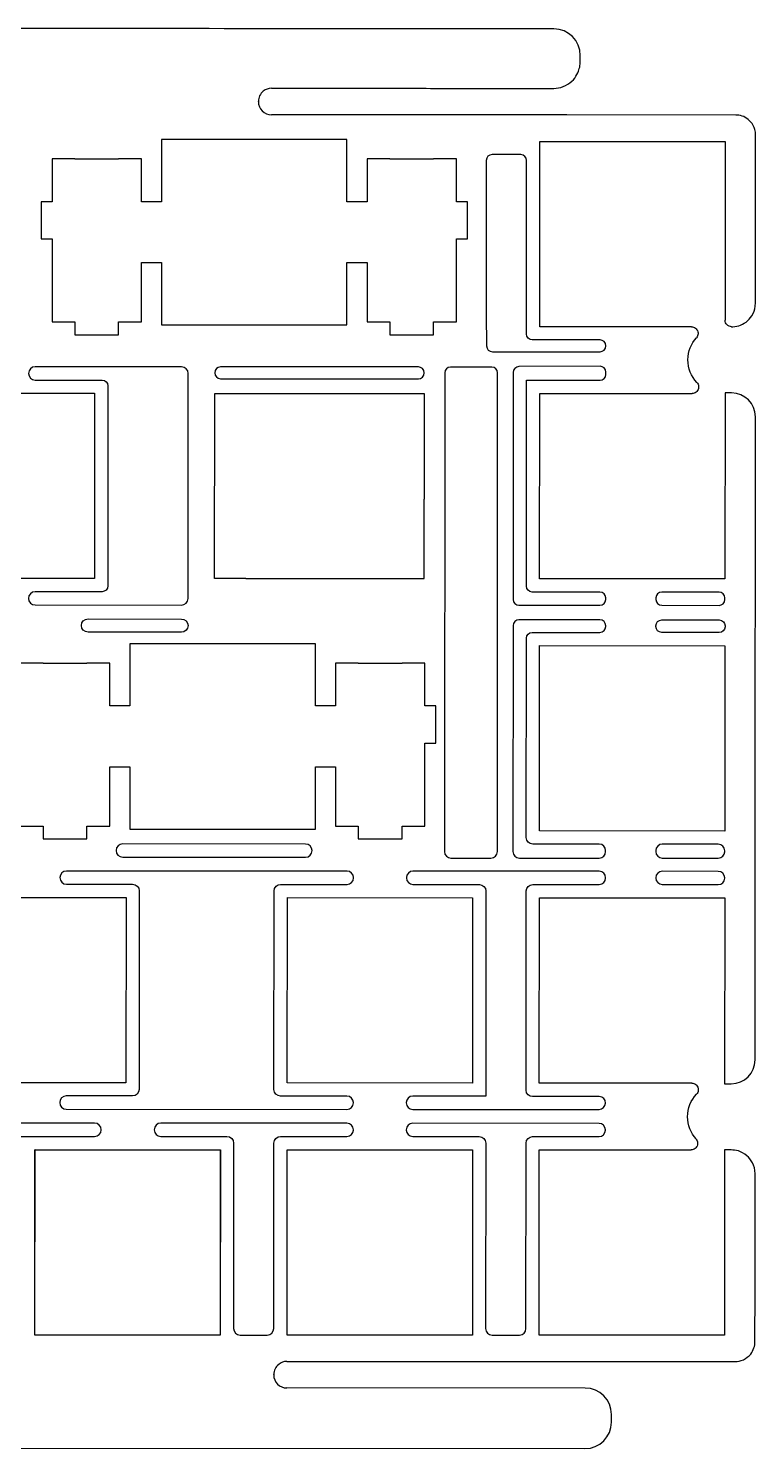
# Model space of a CAD drawing. Header units: millimetres. Extents: x -533 to 933, y 34 to 166.
# Drawn here: x 99.4 to 154.4, y 59 to 166.3 of the extents above; entities that cross this region are included whole.
import ezdxf

# ---------------------------------------------------------------- set-up
doc = ezdxf.new("R2010")
doc.units = ezdxf.units.MM
doc.header["$MEASUREMENT"] = 0
doc.layers.get('0').update_dxf_attribs({"lineweight": 0})

msp = doc.modelspace()

# ---------------------------------------------------------------- linework, layer by layer
at = {"color": 18, "lineweight": 25, "true_color": 0x000000}
for p, q in [((116.81, 160.79), (116.81, 160.81)), ((140.12, 159.79), (117.8, 159.8)), ((152.88, 159.78), (140.12, 159.79)), ((109.5, 157.93), (109.5, 153.23)), ((123.5, 157.93), (109.5, 157.93)), ((123.5, 153.23), (123.5, 157.93)), ((138.07, 143.79), (138.08, 157.79)), ((138.08, 157.79), (152.08, 157.78)), ((152.08, 157.78), (152.07, 144.28)), ((102.95, 156.46), (101.22, 156.46)), ((101.22, 156.46), (101.22, 153.23)), ((102.95, 156.46), (106.25, 156.46)), ((107.97, 156.46), (106.25, 156.46)), ((107.97, 153.23), (107.97, 156.46)), ((126.75, 156.46), (125.02, 156.46)), ((125.02, 156.46), (125.02, 153.23)), ((126.75, 156.46), (130.05, 156.46)), ((131.77, 156.46), (130.05, 156.46)), ((131.77, 153.23), (131.77, 156.46)), ((101.22, 153.23), (100.4, 153.23)), ((100.4, 153.23), (100.4, 150.43)), ((109.5, 153.23), (107.97, 153.23)), ((125.02, 153.23), (123.5, 153.23)), ((132.6, 153.23), (131.77, 153.23)), ((132.6, 150.43), (132.6, 153.23)), ((100.4, 150.43), (101.22, 150.43)), ((101.22, 150.43), (101.22, 144.16)), ((131.77, 144.16), (131.77, 150.43)), ((131.77, 150.43), (132.6, 150.43)), ((107.97, 144.16), (107.97, 148.63)), ((107.97, 148.63), (109.5, 148.63)), ((109.5, 148.63), (109.5, 143.93)), ((123.5, 143.93), (123.5, 148.63)), ((123.5, 148.63), (125.02, 148.63)), ((125.02, 148.63), (125.02, 144.16)), ((101.22, 144.16), (102.95, 144.16)), ((102.95, 144.16), (102.95, 143.18)), ((106.25, 143.18), (106.25, 144.16)), ((106.25, 144.16), (107.97, 144.16)), ((109.5, 143.93), (123.5, 143.93)), ((125.02, 144.16), (126.75, 144.16)), ((126.75, 144.16), (126.75, 143.18)), ((130.05, 143.18), (130.05, 144.16)), ((130.05, 144.16), (131.77, 144.16)), ((102.95, 143.18), (106.25, 143.18)), ((126.75, 143.18), (130.05, 143.18)), ((149.53, 143.79), (138.07, 143.79)), ((113.5, 124.75), (113.51, 138.75)), ((113.51, 138.75), (129.34, 138.74)), ((129.34, 138.74), (129.33, 130.75)), ((138.06, 124.74), (138.07, 138.74)), ((138.07, 138.74), (149.58, 138.74)), ((152.07, 138.78), (152.06, 124.73)), ((129.33, 124.75), (129.33, 130.75)), ((115.86, 124.75), (113.5, 124.75)), ((115.86, 124.75), (129.33, 124.75)), ((152.06, 124.73), (138.06, 124.74)), ((107.11, 119.83), (107.11, 115.13)), ((121.12, 119.83), (107.11, 119.83)), ((121.12, 115.13), (121.12, 119.83)), ((100.56, 118.36), (98.84, 118.36)), ((100.56, 118.36), (103.86, 118.36)), ((105.59, 118.36), (103.86, 118.36)), ((105.59, 115.13), (105.59, 118.36)), ((124.36, 118.36), (122.64, 118.36)), ((122.64, 118.36), (122.64, 115.13)), ((124.36, 118.36), (127.67, 118.36)), ((129.39, 118.36), (127.67, 118.36)), ((129.39, 115.13), (129.39, 118.36)), ((107.11, 115.13), (105.59, 115.13)), ((122.64, 115.13), (121.12, 115.13)), ((130.21, 115.13), (129.39, 115.13)), ((130.21, 112.33), (130.21, 115.13)), ((129.39, 106.06), (129.39, 112.33)), ((129.39, 112.33), (130.21, 112.33)), ((105.59, 106.06), (105.59, 110.53)), ((105.59, 110.53), (107.11, 110.53)), ((107.11, 110.53), (107.11, 105.83)), ((121.12, 105.83), (121.12, 110.53)), ((121.12, 110.53), (122.64, 110.53)), ((122.64, 110.53), (122.64, 106.06)), ((98.84, 106.06), (100.56, 106.06)), ((100.56, 106.06), (100.56, 105.08)), ((103.86, 105.08), (103.86, 106.06)), ((103.86, 106.06), (105.59, 106.06)), ((107.11, 105.83), (121.12, 105.83)), ((122.64, 106.06), (124.36, 106.06)), ((124.36, 106.06), (124.36, 105.08)), ((127.67, 105.08), (127.67, 106.06)), ((127.67, 106.06), (129.39, 106.06)), ((100.56, 105.08), (103.86, 105.08)), ((124.36, 105.08), (127.67, 105.08)), ((138.04, 86.64), (138.05, 100.64)), ((138.05, 100.64), (152.05, 100.63)), ((152.05, 100.63), (152.04, 86.58)), ((149.55, 86.64), (138.04, 86.64)), ((99.93, 81.58), (113.93, 81.58)), ((99.93, 67.58), (99.93, 81.58)), ((113.93, 81.58), (113.93, 67.58)), ((118.98, 81.58), (132.98, 81.58)), ((118.98, 67.58), (118.98, 81.58)), ((132.98, 81.58), (132.98, 67.58)), ((138.03, 67.59), (138.04, 81.59)), ((138.03, 67.58), (138.03, 81.58)), ((138.04, 81.59), (149.5, 81.59)), ((152.04, 81.58), (152.03, 67.58)), ((152.03, 81.58), (152.03, 67.58)), ((113.93, 67.58), (99.93, 67.58)), ((132.98, 67.58), (118.98, 67.58)), ((152.03, 67.58), (138.03, 67.59)), ((152.03, 67.58), (138.03, 67.58)), ((117.97, 64.59), (117.97, 64.61)), ((141.5, 63.59), (118.96, 63.6)), ((74.45, 59.05), (141.49, 59.02))]:
    msp.add_line(p, q, dxfattribs=at)
for points in [[(104.44, 124.76), (90.44, 124.77), (90.44, 138.77), (104.44, 138.76)], [(152.05, 105.68), (138.05, 105.69), (138.06, 119.69), (152.06, 119.68)], [(92.8, 86.66), (92.81, 100.66), (106.81, 100.66), (106.8, 86.66)], [(119, 100.65), (133, 100.64), (132.99, 86.64), (118.99, 86.65)], [(99.94, 81.61), (113.94, 81.6), (113.93, 67.6), (99.93, 67.61)], [(118.99, 81.6), (132.99, 81.59), (132.98, 67.59), (118.98, 67.6)]]:
    msp.add_lwpolyline(points, close=True, dxfattribs=at)
for points, knots in [([(117.8, 161.8), (121.84, 161.8), (125.89, 161.8), (129.48, 161.8), (131.31, 161.79), (133.02, 161.79), (134.56, 161.79), (135.26, 161.79), (135.92, 161.79), (136.54, 161.79), (136.98, 161.79), (137.48, 161.79), (138.07, 161.79), (138.4, 161.79), (138.75, 161.79), (139.13, 161.79), (139.58, 161.79), (140.13, 161.99), (140.49, 162.33), (140.83, 162.64), (141, 163.05), (141.06, 163.3), (141.1, 163.43), (141.13, 163.57), (141.13, 163.79), (141.13, 163.92), (141.13, 164.16), (141.13, 164.29), (141.13, 165.4), (140.23, 166.29), (139.13, 166.29), (126.16, 166.3), (113.19, 166.31), (102.45, 166.31), (97.08, 166.32), (92.27, 166.32), (88.29, 166.32), (87.2, 166.32), (86.18, 166.32), (85.22, 166.32), (84.63, 166.32), (84.06, 166.32), (83.39, 166.32), (81.13, 166.32), (78.07, 166.33), (74.49, 166.33), (74.06, 166.33), (73.52, 166.14), (73.15, 165.81), (72.8, 165.5), (72.62, 165.08), (72.55, 164.83), (72.52, 164.7), (72.49, 164.55), (72.49, 164.33), (72.49, 164.19), (72.49, 163.96), (72.49, 163.82), (72.49, 162.72), (73.38, 161.82), (74.49, 161.82)], [0, 0, 0, 0, 1, 1, 1, 2, 2, 2, 3, 3, 3, 4, 4, 4, 5, 5, 5, 6, 6, 6, 7, 7, 7, 8, 8, 8, 9, 9, 9, 10, 10, 10, 11, 11, 11, 12, 12, 12, 13, 13, 13, 14, 14, 14, 15, 15, 15, 16, 16, 16, 17, 17, 17, 18, 18, 18, 19, 19, 19, 20, 20, 20, 20]), ([(117.8, 161.8), (117.57, 161.8), (117.35, 161.72), (117.18, 161.59), (116.95, 161.4), (116.81, 161.11), (116.81, 160.81)], [0, 0, 0, 0, 1, 1, 1, 2, 2, 2, 2]), ([(116.81, 160.79), (116.81, 160.25), (117.25, 159.8), (117.8, 159.8), (117.8, 159.8), (117.8, 159.8), (117.8, 159.8)], [0, 0, 0, 0, 1, 1, 1, 2, 2, 2, 2]), ([(152.57, 143.78), (152.58, 143.78), (152.64, 143.79), (152.67, 143.79), (153.06, 143.81), (153.44, 143.94), (153.79, 144.25), (154.08, 144.52), (154.37, 144.94), (154.37, 145.58), (154.37, 146.34), (154.37, 147.3), (154.37, 148.48), (154.38, 150.21), (154.38, 152.3), (154.38, 154.14), (154.38, 155.45), (154.38, 156.62), (154.38, 157.48), (154.38, 157.77), (154.38, 158.04), (154.38, 158.28), (154.38, 158.87), (154.1, 159.23), (153.83, 159.44), (153.52, 159.7), (153.21, 159.78), (152.88, 159.78)], [0, 0, 0, 0, 1, 1, 1, 2, 2, 2, 3, 3, 3, 4, 4, 4, 5, 5, 5, 6, 6, 6, 7, 7, 7, 8, 8, 8, 9, 9, 9, 9]), ([(137.07, 143.23), (137.07, 142.99), (137.27, 142.79), (137.51, 142.79), (137.51, 142.79), (142.63, 142.79), (142.63, 142.79), (142.87, 142.79), (143.07, 142.59), (143.07, 142.35), (143.07, 142.35), (143.07, 142.34), (143.07, 142.34), (143.07, 142.09), (142.87, 141.9), (142.63, 141.9), (142.63, 141.9), (134.49, 141.9), (134.49, 141.9), (134.25, 141.9), (134.06, 142.09), (134.05, 142.33), (134.05, 142.33), (134.02, 144.74), (134.02, 144.74), (134.02, 144.74), (134.03, 156.35), (134.03, 156.35), (134.03, 156.35), (134.03, 156.35), (134.03, 156.35), (134.03, 156.6), (134.23, 156.79), (134.47, 156.79), (134.47, 156.79), (136.64, 156.79), (136.64, 156.79), (136.88, 156.79), (137.08, 156.59), (137.08, 156.35), (137.08, 156.35), (137.07, 143.23), (137.07, 143.23)], [0, 0, 0, 0, 1, 1, 1, 2, 2, 2, 3, 3, 3, 4, 4, 4, 5, 5, 5, 6, 6, 6, 7, 7, 7, 8, 8, 8, 9, 9, 9, 10, 10, 10, 11, 11, 11, 12, 12, 12, 13, 13, 13, 14, 14, 14, 14]), ([(152.57, 143.78), (152.44, 143.78), (152.31, 143.84), (152.22, 143.93), (152.13, 144.02), (152.07, 144.15), (152.07, 144.28)], [0, 0, 0, 0, 1, 1, 1, 2, 2, 2, 2]), ([(149.94, 139.58), (149.52, 140.02), (149.27, 140.63), (149.27, 141.29), (149.27, 141.93), (149.51, 142.51), (149.91, 142.95)], [0, 0, 0, 0, 1, 1, 1, 2, 2, 2, 2]), ([(149.53, 143.79), (149.64, 143.79), (149.75, 143.75), (149.84, 143.68), (149.92, 143.61), (149.99, 143.52), (150.02, 143.41), (150.04, 143.31), (150.04, 143.19), (149.99, 143.09), (149.97, 143.04), (149.94, 142.99), (149.91, 142.95)], [0, 0, 0, 0, 1, 1, 1, 2, 2, 2, 3, 3, 3, 4, 4, 4, 4]), ([(105.44, 139.32), (105.44, 139.56), (105.25, 139.76), (105, 139.76), (105, 139.76), (99.94, 139.76), (99.94, 139.76), (99.67, 139.76), (99.44, 139.98), (99.45, 140.26), (99.45, 140.54), (99.67, 140.76), (99.95, 140.76), (99.95, 140.76), (111.01, 140.75), (111.01, 140.75), (111.28, 140.75), (111.51, 140.53), (111.51, 140.25), (111.51, 140.25), (111.5, 123.25), (111.5, 123.25), (111.5, 122.98), (111.27, 122.75), (111, 122.75), (111, 122.75), (99.94, 122.76), (99.94, 122.76), (99.66, 122.76), (99.44, 122.98), (99.44, 123.26), (99.44, 123.54), (99.66, 123.76), (99.94, 123.76), (99.94, 123.76), (105, 123.76), (105, 123.76), (105.24, 123.76), (105.44, 123.95), (105.44, 124.2), (105.44, 124.2), (105.44, 139.32), (105.44, 139.32)], [0, 0, 0, 0, 1, 1, 1, 2, 2, 2, 3, 3, 3, 4, 4, 4, 5, 5, 5, 6, 6, 6, 7, 7, 7, 8, 8, 8, 9, 9, 9, 10, 10, 10, 11, 11, 11, 12, 12, 12, 13, 13, 13, 14, 14, 14, 14]), ([(128.9, 139.85), (128.9, 139.85), (113.95, 139.86), (113.95, 139.86), (113.7, 139.86), (113.51, 140.06), (113.51, 140.3), (113.51, 140.3), (113.51, 140.31), (113.51, 140.31), (113.51, 140.56), (113.7, 140.75), (113.95, 140.75), (113.95, 140.75), (128.9, 140.75), (128.9, 140.75), (129.14, 140.75), (129.34, 140.55), (129.34, 140.3), (129.34, 140.3), (129.34, 140.29), (129.34, 140.29), (129.34, 140.05), (129.14, 139.85), (128.9, 139.85)], [0, 0, 0, 0, 1, 1, 1, 2, 2, 2, 3, 3, 3, 4, 4, 4, 5, 5, 5, 6, 6, 6, 7, 7, 7, 8, 8, 8, 8]), ([(130.87, 104.13), (130.87, 104.13), (130.89, 140.3), (130.89, 140.3), (130.89, 140.55), (131.08, 140.74), (131.33, 140.74), (131.33, 140.74), (134.45, 140.74), (134.45, 140.74), (134.69, 140.74), (134.89, 140.55), (134.89, 140.3), (134.89, 140.3), (134.87, 104.13), (134.87, 104.13), (134.87, 103.86), (134.65, 103.64), (134.38, 103.64), (134.38, 103.64), (131.36, 103.64), (131.36, 103.64), (131.09, 103.64), (130.87, 103.86), (130.87, 104.13)], [0, 0, 0, 0, 1, 1, 1, 2, 2, 2, 3, 3, 3, 4, 4, 4, 5, 5, 5, 6, 6, 6, 7, 7, 7, 8, 8, 8, 8]), ([(137.06, 124.18), (137.06, 123.94), (137.26, 123.74), (137.5, 123.74), (137.5, 123.74), (142.62, 123.74), (142.62, 123.74), (142.86, 123.74), (143.06, 123.54), (143.06, 123.3), (143.06, 123.3), (143.06, 123.17), (143.06, 123.17), (143.06, 122.93), (142.86, 122.74), (142.62, 122.74), (142.62, 122.74), (136.5, 122.74), (136.5, 122.74), (136.26, 122.74), (136.06, 122.94), (136.06, 123.18), (136.06, 123.18), (136.07, 139.74), (136.07, 139.74), (136.07, 139.74), (136.06, 140.33), (136.06, 140.33), (136.06, 140.33), (136.06, 140.33), (136.06, 140.33), (136.06, 140.57), (136.26, 140.77), (136.5, 140.77), (136.5, 140.77), (142.63, 140.8), (142.63, 140.8), (142.63, 140.8), (142.63, 140.8), (142.63, 140.8), (142.87, 140.8), (143.07, 140.6), (143.07, 140.36), (143.07, 140.36), (143.07, 140.18), (143.07, 140.18), (143.07, 139.94), (142.87, 139.74), (142.63, 139.74), (142.63, 139.74), (137.07, 139.74), (137.07, 139.74), (137.07, 139.74), (137.07, 139.74), (137.07, 139.74), (137.07, 139.74), (137.07, 139.73), (137.07, 139.72), (137.07, 139.72), (137.06, 124.18), (137.06, 124.18)], [0, 0, 0, 0, 1, 1, 1, 2, 2, 2, 3, 3, 3, 4, 4, 4, 5, 5, 5, 6, 6, 6, 7, 7, 7, 8, 8, 8, 9, 9, 9, 10, 10, 10, 11, 11, 11, 12, 12, 12, 13, 13, 13, 14, 14, 14, 15, 15, 15, 16, 16, 16, 17, 17, 17, 18, 18, 18, 19, 19, 19, 20, 20, 20, 20]), ([(149.94, 139.58), (149.98, 139.54), (150.01, 139.49), (150.03, 139.44), (150.08, 139.34), (150.09, 139.22), (150.06, 139.12), (150.04, 139.01), (149.97, 138.91), (149.89, 138.84), (149.8, 138.77), (149.69, 138.74), (149.58, 138.74)], [0, 0, 0, 0, 1, 1, 1, 2, 2, 2, 3, 3, 3, 4, 4, 4, 4]), ([(152.04, 86.58), (152.21, 86.58), (152.38, 86.58), (152.54, 86.58), (153.54, 86.58), (154.34, 87.39), (154.34, 88.38), (154.35, 104.58), (154.36, 120.78), (154.37, 136.98), (154.37, 137.98), (153.56, 138.78), (152.57, 138.78), (152.4, 138.78), (152.24, 138.78), (152.07, 138.78)], [0, 0, 0, 0, 1, 1, 1, 2, 2, 2, 3, 3, 3, 4, 4, 4, 5, 5, 5, 5]), ([(152.06, 123.29), (152.06, 123.29), (152.06, 123.17), (152.06, 123.17), (152.06, 123.17), (152.06, 123.17), (152.06, 123.17), (152.06, 122.93), (151.86, 122.73), (151.62, 122.73), (151.62, 122.73), (147.29, 122.74), (147.29, 122.74), (147.05, 122.74), (146.85, 122.93), (146.85, 123.18), (146.85, 123.18), (146.85, 123.3), (146.85, 123.3), (146.85, 123.54), (147.05, 123.74), (147.29, 123.74), (147.29, 123.74), (151.62, 123.73), (151.62, 123.73), (151.86, 123.73), (152.06, 123.54), (152.06, 123.29)], [0, 0, 0, 0, 1, 1, 1, 2, 2, 2, 3, 3, 3, 4, 4, 4, 5, 5, 5, 6, 6, 6, 7, 7, 7, 8, 8, 8, 9, 9, 9, 9]), ([(111, 120.7), (111.27, 120.7), (111.5, 120.93), (111.5, 121.2), (111.5, 121.48), (111.27, 121.7), (111, 121.7), (111, 121.7), (103.94, 121.71), (103.94, 121.71), (103.66, 121.71), (103.44, 121.48), (103.44, 121.21), (103.44, 120.93), (103.66, 120.71), (103.94, 120.71), (103.94, 120.71), (111, 120.7), (111, 120.7)], [0, 0, 0, 0, 1, 1, 1, 2, 2, 2, 3, 3, 3, 4, 4, 4, 5, 5, 5, 6, 6, 6, 6]), ([(137.05, 105.18), (137.05, 104.91), (137.27, 104.69), (137.54, 104.69), (137.54, 104.69), (142.56, 104.69), (142.56, 104.69), (142.83, 104.69), (143.05, 104.47), (143.05, 104.2), (143.05, 104.2), (143.05, 104.13), (143.05, 104.13), (143.05, 103.86), (142.83, 103.64), (142.56, 103.64), (142.56, 103.64), (136.54, 103.64), (136.54, 103.64), (136.27, 103.64), (136.05, 103.86), (136.05, 104.13), (136.05, 104.13), (136.06, 121.2), (136.06, 121.2), (136.06, 121.44), (136.26, 121.64), (136.5, 121.64), (136.5, 121.64), (142.62, 121.64), (142.62, 121.64), (142.86, 121.64), (143.06, 121.44), (143.06, 121.19), (143.06, 121.19), (143.06, 121.13), (143.06, 121.13), (143.06, 120.89), (142.86, 120.69), (142.62, 120.69), (142.62, 120.69), (137.5, 120.69), (137.5, 120.69), (137.26, 120.69), (137.06, 120.49), (137.06, 120.25), (137.06, 120.25), (137.05, 105.18), (137.05, 105.18)], [0, 0, 0, 0, 1, 1, 1, 2, 2, 2, 3, 3, 3, 4, 4, 4, 5, 5, 5, 6, 6, 6, 7, 7, 7, 8, 8, 8, 9, 9, 9, 10, 10, 10, 11, 11, 11, 12, 12, 12, 13, 13, 13, 14, 14, 14, 15, 15, 15, 16, 16, 16, 16]), ([(146.85, 121.13), (146.85, 120.88), (147.05, 120.69), (147.29, 120.69), (147.29, 120.69), (151.63, 120.68), (151.63, 120.68), (151.87, 120.68), (152.07, 120.87), (152.07, 121.11), (152.07, 121.11), (152.07, 121.18), (152.07, 121.18), (152.08, 121.43), (151.89, 121.63), (151.64, 121.63), (151.64, 121.63), (151.64, 121.63), (151.63, 121.63), (151.63, 121.63), (148.06, 121.64), (148.06, 121.64), (148.06, 121.64), (148.06, 121.63), (148.06, 121.63), (148.06, 121.63), (147.29, 121.63), (147.29, 121.63), (147.05, 121.63), (146.85, 121.44), (146.85, 121.19), (146.85, 121.19), (146.85, 121.13), (146.85, 121.13)], [0, 0, 0, 0, 1, 1, 1, 2, 2, 2, 3, 3, 3, 4, 4, 4, 5, 5, 5, 6, 6, 6, 7, 7, 7, 8, 8, 8, 9, 9, 9, 10, 10, 10, 11, 11, 11, 11]), ([(120.37, 103.7), (120.37, 103.7), (106.56, 103.71), (106.56, 103.71), (106.28, 103.71), (106.06, 103.93), (106.06, 104.21), (106.06, 104.48), (106.29, 104.71), (106.56, 104.71), (106.56, 104.71), (120.37, 104.7), (120.37, 104.7), (120.37, 104.7), (120.37, 104.7), (120.37, 104.7), (120.64, 104.7), (120.87, 104.48), (120.87, 104.2), (120.87, 103.92), (120.64, 103.7), (120.37, 103.7)], [0, 0, 0, 0, 1, 1, 1, 2, 2, 2, 3, 3, 3, 4, 4, 4, 5, 5, 5, 6, 6, 6, 7, 7, 7, 7]), ([(152.05, 104.19), (152.05, 104.19), (152.05, 104.12), (152.05, 104.12), (152.05, 103.85), (151.83, 103.63), (151.56, 103.63), (151.56, 103.63), (147.33, 103.64), (147.33, 103.64), (147.06, 103.64), (146.84, 103.86), (146.84, 104.13), (146.84, 104.13), (146.84, 104.2), (146.84, 104.2), (146.84, 104.47), (147.06, 104.69), (147.33, 104.69), (147.33, 104.69), (151.56, 104.68), (151.56, 104.68), (151.83, 104.68), (152.05, 104.46), (152.05, 104.19)], [0, 0, 0, 0, 1, 1, 1, 2, 2, 2, 3, 3, 3, 4, 4, 4, 5, 5, 5, 6, 6, 6, 7, 7, 7, 8, 8, 8, 8]), ([(117.99, 86.15), (117.99, 85.88), (118.22, 85.65), (118.49, 85.65), (118.49, 85.65), (123.5, 85.65), (123.5, 85.65), (123.77, 85.65), (123.99, 85.43), (123.99, 85.16), (123.99, 85.16), (123.99, 85.14), (123.99, 85.14), (123.99, 84.87), (123.77, 84.65), (123.5, 84.65), (123.5, 84.65), (102.3, 84.66), (102.3, 84.66), (102.02, 84.66), (101.8, 84.88), (101.8, 85.16), (101.8, 85.44), (102.02, 85.66), (102.3, 85.66), (102.3, 85.66), (107.3, 85.66), (107.3, 85.66), (107.57, 85.66), (107.8, 85.88), (107.8, 86.16), (107.8, 86.16), (107.81, 101.16), (107.81, 101.16), (107.81, 101.43), (107.58, 101.66), (107.31, 101.66), (107.31, 101.66), (102.31, 101.66), (102.31, 101.66), (102.03, 101.66), (101.81, 101.88), (101.81, 102.16), (101.81, 102.43), (102.03, 102.66), (102.31, 102.66), (102.31, 102.66), (123.51, 102.65), (123.51, 102.65), (123.78, 102.65), (124, 102.43), (124, 102.16), (124, 102.16), (124, 102.14), (124, 102.14), (124, 101.87), (123.78, 101.65), (123.51, 101.65), (123.51, 101.65), (118.49, 101.65), (118.49, 101.65), (118.22, 101.65), (118, 101.43), (118, 101.16), (118, 101.16), (117.99, 86.15), (117.99, 86.15)], [0, 0, 0, 0, 1, 1, 1, 2, 2, 2, 3, 3, 3, 4, 4, 4, 5, 5, 5, 6, 6, 6, 7, 7, 7, 8, 8, 8, 9, 9, 9, 10, 10, 10, 11, 11, 11, 12, 12, 12, 13, 13, 13, 14, 14, 14, 15, 15, 15, 16, 16, 16, 17, 17, 17, 18, 18, 18, 19, 19, 19, 20, 20, 20, 21, 21, 21, 22, 22, 22, 22]), ([(137.04, 86.1), (137.04, 85.83), (137.26, 85.61), (137.53, 85.61), (137.53, 85.61), (142.56, 85.61), (142.56, 85.61), (142.56, 85.61), (142.56, 85.61), (142.56, 85.61), (142.83, 85.61), (143.05, 85.39), (143.04, 85.12), (143.04, 84.85), (142.82, 84.64), (142.55, 84.64), (142.55, 84.64), (128.48, 84.65), (128.48, 84.65), (128.21, 84.65), (127.99, 84.87), (127.99, 85.14), (127.99, 85.14), (127.99, 85.16), (127.99, 85.16), (127.99, 85.43), (128.21, 85.65), (128.48, 85.65), (128.48, 85.65), (133.99, 85.64), (133.99, 85.64), (133.99, 85.64), (134, 101.15), (134, 101.15), (134, 101.42), (133.78, 101.64), (133.51, 101.64), (133.51, 101.64), (128.49, 101.65), (128.49, 101.65), (128.22, 101.65), (128, 101.86), (128, 102.14), (128, 102.14), (128, 102.16), (128, 102.16), (128, 102.43), (128.22, 102.65), (128.49, 102.65), (128.49, 102.65), (142.56, 102.64), (142.56, 102.64), (142.83, 102.64), (143.05, 102.42), (143.05, 102.15), (143.05, 102.15), (143.05, 102.13), (143.05, 102.13), (143.05, 101.86), (142.83, 101.64), (142.56, 101.64), (142.56, 101.64), (137.54, 101.64), (137.54, 101.64), (137.27, 101.64), (137.05, 101.42), (137.05, 101.15), (137.05, 101.15), (137.04, 86.64), (137.04, 86.64), (137.04, 86.64), (137.04, 86.1), (137.04, 86.1)], [0, 0, 0, 0, 1, 1, 1, 2, 2, 2, 3, 3, 3, 4, 4, 4, 5, 5, 5, 6, 6, 6, 7, 7, 7, 8, 8, 8, 9, 9, 9, 10, 10, 10, 11, 11, 11, 12, 12, 12, 13, 13, 13, 14, 14, 14, 15, 15, 15, 16, 16, 16, 17, 17, 17, 18, 18, 18, 19, 19, 19, 20, 20, 20, 21, 21, 21, 22, 22, 22, 23, 23, 23, 24, 24, 24, 24]), ([(152.05, 102.14), (152.05, 102.14), (152.05, 102.12), (152.05, 102.12), (152.05, 101.85), (151.83, 101.63), (151.56, 101.63), (151.56, 101.63), (147.33, 101.64), (147.33, 101.64), (147.06, 101.64), (146.84, 101.86), (146.84, 102.13), (146.84, 102.13), (146.84, 102.15), (146.84, 102.15), (146.84, 102.42), (147.06, 102.64), (147.33, 102.64), (147.33, 102.64), (151.56, 102.63), (151.56, 102.63), (151.83, 102.63), (152.05, 102.41), (152.05, 102.14)], [0, 0, 0, 0, 1, 1, 1, 2, 2, 2, 3, 3, 3, 4, 4, 4, 5, 5, 5, 6, 6, 6, 7, 7, 7, 8, 8, 8, 8]), ([(149.55, 86.64), (149.66, 86.64), (149.77, 86.6), (149.86, 86.53), (149.94, 86.46), (150.01, 86.36), (150.04, 86.26), (150.06, 86.15), (150.05, 86.03), (150.01, 85.93), (149.98, 85.88), (149.95, 85.83), (149.91, 85.79)], [0, 0, 0, 0, 1, 1, 1, 2, 2, 2, 3, 3, 3, 4, 4, 4, 4]), ([(149.88, 82.42), (149.48, 82.86), (149.24, 83.45), (149.24, 84.09), (149.24, 84.75), (149.5, 85.35), (149.91, 85.79)], [0, 0, 0, 0, 1, 1, 1, 2, 2, 2, 2]), ([(93.9, 83.61), (93.9, 83.61), (104.44, 83.61), (104.44, 83.61), (104.44, 83.61), (104.44, 83.61), (104.44, 83.61), (104.72, 83.61), (104.94, 83.38), (104.94, 83.11), (104.94, 82.83), (104.72, 82.61), (104.44, 82.61), (104.44, 82.61), (93.9, 82.61), (93.9, 82.61), (93.63, 82.61), (93.4, 82.84), (93.4, 83.11), (93.4, 83.11), (93.4, 83.11), (93.4, 83.11), (93.4, 83.39), (93.63, 83.61), (93.9, 83.61)], [0, 0, 0, 0, 1, 1, 1, 2, 2, 2, 3, 3, 3, 4, 4, 4, 5, 5, 5, 6, 6, 6, 7, 7, 7, 8, 8, 8, 8]), ([(118.49, 82.6), (118.22, 82.6), (117.99, 82.38), (117.99, 82.1), (117.99, 82.1), (117.98, 68.1), (117.98, 68.1), (117.98, 67.83), (117.76, 67.6), (117.48, 67.6), (117.48, 67.6), (115.43, 67.6), (115.43, 67.6), (115.43, 67.6), (115.43, 67.6), (115.43, 67.6), (115.16, 67.6), (114.93, 67.83), (114.93, 68.1), (114.93, 68.1), (114.94, 82.1), (114.94, 82.1), (114.94, 82.38), (114.72, 82.6), (114.44, 82.6), (114.44, 82.6), (109.44, 82.61), (109.44, 82.61), (109.17, 82.61), (108.94, 82.83), (108.94, 83.11), (108.94, 83.11), (108.94, 83.11), (108.94, 83.11), (108.94, 83.38), (109.17, 83.61), (109.44, 83.61), (109.44, 83.61), (123.5, 83.6), (123.5, 83.6), (123.5, 83.6), (123.5, 83.6), (123.5, 83.6), (123.77, 83.6), (123.99, 83.38), (123.99, 83.11), (123.99, 83.11), (123.99, 83.09), (123.99, 83.09), (123.99, 82.82), (123.77, 82.6), (123.5, 82.6), (123.5, 82.6), (118.49, 82.6), (118.49, 82.6)], [0, 0, 0, 0, 1, 1, 1, 2, 2, 2, 3, 3, 3, 4, 4, 4, 5, 5, 5, 6, 6, 6, 7, 7, 7, 8, 8, 8, 9, 9, 9, 10, 10, 10, 11, 11, 11, 12, 12, 12, 13, 13, 13, 14, 14, 14, 15, 15, 15, 16, 16, 16, 17, 17, 17, 18, 18, 18, 18]), ([(133.99, 82.1), (133.99, 82.37), (133.77, 82.59), (133.5, 82.59), (133.5, 82.59), (128.48, 82.6), (128.48, 82.6), (128.48, 82.6), (128.48, 82.6), (128.48, 82.6), (128.21, 82.6), (127.99, 82.82), (127.99, 83.09), (127.99, 83.09), (127.99, 83.11), (127.99, 83.11), (127.99, 83.38), (128.21, 83.6), (128.48, 83.6), (128.48, 83.6), (142.55, 83.59), (142.55, 83.59), (142.82, 83.59), (143.04, 83.37), (143.04, 83.1), (143.04, 83.1), (143.04, 83.08), (143.04, 83.08), (143.04, 82.81), (142.82, 82.59), (142.55, 82.59), (142.55, 82.59), (137.53, 82.59), (137.53, 82.59), (137.26, 82.59), (137.04, 82.37), (137.04, 82.1), (137.04, 82.1), (137.03, 68.08), (137.03, 68.08), (137.03, 67.81), (136.81, 67.59), (136.54, 67.59), (136.54, 67.59), (134.47, 67.59), (134.47, 67.59), (134.47, 67.59), (134.47, 67.59), (134.47, 67.59), (134.2, 67.59), (133.98, 67.81), (133.98, 68.08), (133.98, 68.08), (133.99, 82.1), (133.99, 82.1)], [0, 0, 0, 0, 1, 1, 1, 2, 2, 2, 3, 3, 3, 4, 4, 4, 5, 5, 5, 6, 6, 6, 7, 7, 7, 8, 8, 8, 9, 9, 9, 10, 10, 10, 11, 11, 11, 12, 12, 12, 13, 13, 13, 14, 14, 14, 15, 15, 15, 16, 16, 16, 17, 17, 17, 18, 18, 18, 18]), ([(118.96, 65.6), (125.58, 65.6), (132.19, 65.6), (137.85, 65.59), (140.68, 65.59), (143.27, 65.59), (145.5, 65.59), (146.38, 65.59), (147.21, 65.59), (147.97, 65.59), (148.46, 65.59), (149.02, 65.59), (149.68, 65.59), (150.58, 65.59), (151.65, 65.59), (152.83, 65.59), (153.22, 65.59), (153.71, 65.79), (154.01, 66.16), (154.23, 66.44), (154.33, 66.8), (154.33, 67.09), (154.34, 70.03), (154.34, 72.97), (154.34, 75.37), (154.34, 77), (154.34, 78.35), (154.34, 79.35), (154.34, 79.5), (154.34, 79.65), (154.34, 79.78), (154.34, 80.46), (154.02, 80.88), (153.73, 81.13), (153.29, 81.53), (152.83, 81.58), (152.54, 81.58), (152.29, 81.58), (152.17, 81.58), (152.04, 81.58)], [0, 0, 0, 0, 1, 1, 1, 2, 2, 2, 3, 3, 3, 4, 4, 4, 5, 5, 5, 6, 6, 6, 7, 7, 7, 8, 8, 8, 9, 9, 9, 10, 10, 10, 11, 11, 11, 12, 12, 12, 13, 13, 13, 13]), ([(149.88, 82.42), (149.95, 82.34), (149.99, 82.23), (150, 82.12), (150.01, 82.01), (149.98, 81.9), (149.92, 81.81), (149.86, 81.72), (149.77, 81.65), (149.66, 81.61), (149.61, 81.59), (149.56, 81.59), (149.5, 81.59)], [0, 0, 0, 0, 1, 1, 1, 2, 2, 2, 3, 3, 3, 4, 4, 4, 4]), ([(118.96, 65.6), (118.74, 65.6), (118.52, 65.52), (118.35, 65.38), (118.12, 65.2), (117.97, 64.91), (117.97, 64.61)], [0, 0, 0, 0, 1, 1, 1, 2, 2, 2, 2]), ([(141.49, 59.02), (142.6, 59.02), (143.49, 59.91), (143.49, 61.02), (143.49, 61.21), (143.49, 61.4), (143.49, 61.59), (143.5, 62.69), (142.6, 63.59), (141.5, 63.59)], [0, 0, 0, 0, 1, 1, 1, 2, 2, 2, 3, 3, 3, 3])]:
    msp.add_open_spline(points, degree=3, knots=knots, dxfattribs=at)
msp.add_open_spline([(117.97, 64.59), (117.97, 64.04), (118.42, 63.6), (118.96, 63.6)], degree=3, dxfattribs=at)

doc.saveas('drawing.dxf')
